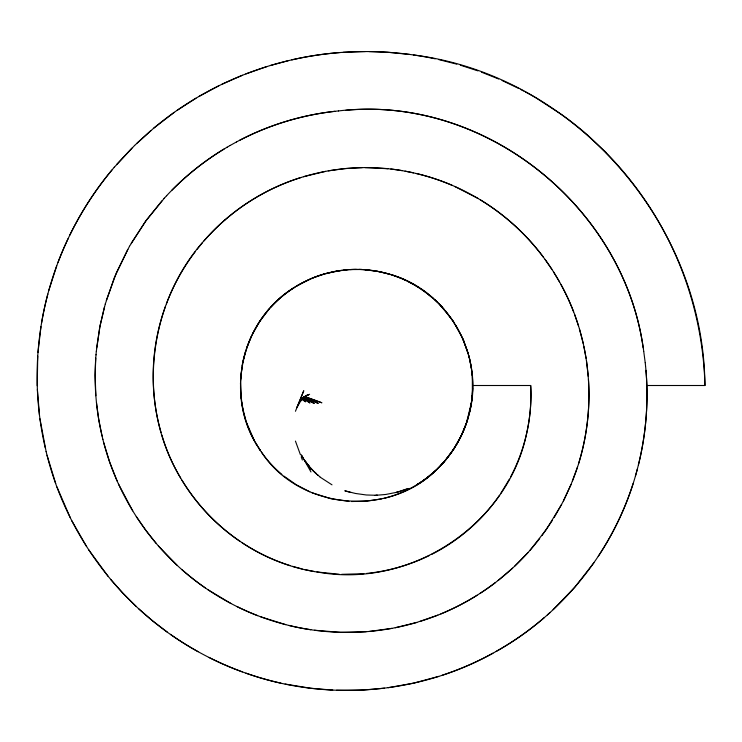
<?xml version="1.0" encoding="UTF-8"?>
<svg xmlns="http://www.w3.org/2000/svg" width="742" height="742" viewBox="0 0 742 742"><rect width="100%" height="100%" fill="white"/><g stroke="black" fill="none" stroke-linecap="round" stroke-linejoin="round"><path stroke-width="1.11" d="M242.244 365.064L240.575 379.904L240.742 393.844M240.464 382.974L241.122 398.148M469.204 357.375L468.712 355.446C472.283 368.783 473.452 382.751 472.144 396.488M472.635 388.02C472.311 403.221 468.963 418.358 462.832 432.271M240.547 380.442L241.79 367.846M37.74 356.095L37.239 385.71M472.357 393.937L472.348 377.019M95.755 358.098L95.134 375.239L95.857 395.755M96.024 354.676C93.668 383.048 95.978 411.801 102.897 439.422M37.99 352.404L40.968 326.666M472.274 394.93C470.437 418.117 461.385 440.665 446.693 458.686M96.006 354.871L96.33 351.189M472.227 395.597L471.671 400.643M96.33 351.254L100.068 325.608L105.318 303.877M96.673 347.831L99.725 327.398L104.381 307.207M471.365 402.85L466.505 422.838M41.561 323.011C46.486 293.813 55.474 265.321 68.153 238.562M242.198 365.342C245.843 344.548 255.313 324.81 269.253 308.95M469.964 410.391L470.382 408.443M242.81 362.133L245.815 350.558M638.389 464.993C646.05 434.135 648.638 402.025 645.957 370.341M468.898 414.852C485.426 357.217 449.049 291.439 391.47 274.763M47.831 294.064C34.494 344.167 33.548 397.517 45.281 448.029M637.35 469.046C617.511 545.602 565.2 612.781 496.25 651.374M635.393 476.114C645.698 440.683 649.213 403.286 645.614 366.567M48.796 290.493L56.726 265.822M105.262 304.062L114.342 277.666L127.763 249.395M578.574 463.62C586.95 436.472 590.344 407.785 588.462 379.431M468.109 417.737C460.699 443.623 443.939 466.672 421.595 481.697M106.301 300.519L116.392 272.75L129.498 246.27M633.158 483.459C624.94 509.197 613.152 533.786 598.256 556.333M577.489 467.015L571.071 484.424L563.289 501.286M246.594 348.183L251.315 336.432M165.466 306.353C150.793 346.533 149.114 391.349 161.079 432.438M466.393 423.153L460.661 436.936L453.028 450.125M166.403 303.812C173.48 285.095 183.283 267.408 195.396 251.473M58.024 262.353C70.713 228.879 89.021 197.558 111.921 170.039M572.453 481.011C597.774 418.117 593.823 344.121 561.035 284.668M295.446 411.272L303.766 390.737L296.893 407.581L300.315 401.626L303.942 397.545L301.298 399.79M571.071 484.424L563.345 501.175L554.172 517.554M294.166 287.581C241.883 319.162 224.242 394.262 257.279 445.747M461.821 434.506L456.228 445.07M69.785 235.177C81.703 210.774 96.71 187.893 114.305 167.21M252.41 334.141L259.709 321.434L268.539 309.766A125.055 124.053 41.7 0 1 276.877 301.029A103.834 102.999 47.3 0 1 283.342 295.362L284.399 294.528A132.892 131.826 52.5 0 1 292.858 288.434A110.679 109.788 57.1 0 1 301.873 283.082L312.697 277.99L323.966 274.058M510.496 477.097C525.299 449.123 532.441 417.125 530.725 385.506L472.663 385.506M561.648 504.449L546.26 529.612L530.094 550.193M509.392 479.165L500.859 493.263M129.46 246.344L145.469 221.413L164.297 198.225M131.195 243.32L146.536 219.947L161.951 200.841M552.521 520.198L541.92 535.613M454.41 448.01L445.757 459.845L438.327 467.942M499.533 495.22C482.356 520.198 458.769 540.686 431.723 554.348M593.897 562.742L574.781 587.237L553.133 609.674M451.665 452.11L443.855 462.071M539.712 538.525C523.156 559.978 502.918 578.574 480.176 593.303M197.066 249.293L202.269 242.894M446.072 459.465L440.433 465.8M114.222 167.312L134.627 145.432M116.717 164.399L131.872 148.15M204.069 240.807C229.64 211.294 263.577 189.201 300.825 177.542M207.324 237.143C147.677 300.593 135.378 403.231 180.677 478.043M443.855 462.071C428.282 479.879 407.135 492.707 384.152 498.299M528.007 552.54L514.855 566.016M164.075 198.466L166.681 195.638M271.062 306.928C284.538 292.246 301.855 281.135 320.832 275.022M166.579 195.749C184.294 176.754 204.773 160.355 227.154 147.194M171.55 190.555C187.253 174.593 204.959 160.615 224.103 149.012M438.661 467.618C391.034 518.241 299.518 510.542 261.434 452.11M134.506 145.543L153.724 128.162L174.259 112.348M137.168 142.974L150.895 130.555M435.842 470.345L426.696 478.043M512.555 568.168L498.17 580.429M547.373 614.914L550.128 612.447M544.415 617.502C514.586 643.24 479.61 662.968 442.186 675.266M301.252 399.882L305.648 396.163L302.022 398.779M153.696 128.19C205.775 84.523 271.693 57.83 339.428 52.589M495.359 582.618C478.646 595.362 460.263 605.917 440.822 613.94M425.899 478.636L422.662 480.955M301.595 399.196L307.244 395.171L304.303 396.961M177.301 110.224L195.981 98.213M419.351 483.172L421.846 481.53M420.76 482.244L416.559 484.916M416.818 484.758L418.507 483.701M477.162 595.223C459.446 606.325 440.284 615.127 420.324 621.342M301.911 398.565L308.542 394.577L303.599 397.091M296.41 286.18L309.664 279.28M226.904 147.343L230.233 145.413M199.171 96.33L218.751 85.822M230.103 145.488L236.568 141.907M492.957 653.21C418.377 694.595 326.174 701.746 245.899 673.161M236.448 141.972C268.001 125.036 302.922 114.454 338.556 110.929M239.601 140.312C269.253 124.897 301.762 115.038 334.976 111.309M302.662 397.731L309.618 394.28M429.553 555.433C409.797 565.116 388.298 571.229 366.4 573.455M222.071 84.198L242.421 75.257M312.113 278.231C326.118 272.435 341.255 269.411 356.41 269.392M437.863 615.137L416.791 622.417L395.291 627.713M245.862 73.903L266.842 66.585M376.129 495.285L385.794 494.469L397.545 492.141L396.219 492.558L407.822 488.579M396.219 492.558L409.334 488.412M321.778 274.726L335.301 271.349L347.154 269.773M438.661 676.407L413.656 683.132L388.168 687.704M270.385 65.5L288.267 60.686M303.524 176.717L325.506 171.365M416.726 622.436C375.359 634.67 330.784 635.644 288.888 625.432M326.499 273.353L341.394 270.385M291.782 59.87C338.76 49.13 388.066 48.814 435.202 58.822M381.685 498.874L366.669 501.184L351.485 501.518M391.767 628.381L369.442 631.433M328.289 170.855L345.178 168.573L362.254 167.627M384.495 688.177L362.374 690.079L336.478 690.264M343.908 270.079C364.897 267.76 386.499 271.331 405.624 280.272M338.473 110.938C483.886 93.52 625.256 207.064 643.75 351.513M363.942 573.687L341.691 574.336M366.223 631.702L340.374 632.332L314.497 630.236M345.735 110.308C486.993 97.054 623.586 207.908 643.156 347.775M343.129 52.32L365.324 51.55M350.131 269.569L361.614 269.504L374.218 270.747M374.858 495.433L377.511 495.322L366.298 494.979L355.362 493.449L344.807 490.777L350.576 492.447M646.838 385.506L704.9 385.506C703.926 223.945 574.197 75.025 413.35 54.945M365.11 167.599L387.983 168.731M369.034 51.56L387.537 52.255L409.649 54.435M359.091 269.42L362.077 269.522M339.205 574.252L316.917 571.971M332.778 690.106L310.657 688.242L285.104 684.05M348.953 501.379L331.424 498.874L312.113 492.79M365.064 269.708L379.858 271.757M390.839 169.037C411.884 171.467 432.567 176.976 452.054 185.287M310.842 629.726C285.28 625.914 260.321 618.086 237.152 606.65M402.173 170.651C354.964 162.563 305.138 170.623 263.048 193.541A225.206 222.897 58.2 0 0 248.83 201.982A197.947 195.907 54.1 0 0 238.191 209.318A232.172 229.76 50.5 0 0 225.141 219.771M314.45 571.553L304.647 569.559M376.713 271.155L389.04 274.03M405.058 171.152L413.526 172.877M380.832 271.971L391.424 274.753M438.819 59.61L456.775 64.146M280.958 683.159C255.999 677.613 231.745 668.941 208.919 657.412M416.336 173.517C466.755 185.342 512.444 215.616 543.357 257.122M302.207 568.975L292.515 566.341M285.716 624.643L260.739 616.825M460.328 65.175L477.95 70.88M290.113 565.599C273.204 560.266 257.047 552.586 242.235 542.856M392.37 275.059L402.618 278.927L413.331 284.223M304.248 396.413L321.907 402.795L304.721 396.571M242.411 671.909C216.914 662.625 192.642 649.946 170.437 634.345M481.428 72.141L498.643 78.995M257.669 615.665C229.946 604.953 204.161 589.25 181.873 569.578M502.037 80.479L518.779 88.474M454.716 186.446L478.024 198.448M309.785 491.788L296.318 484.776L283.871 476.067M303.515 396.71L318.262 403.407L303.552 396.673M407.905 281.366L418.942 287.581M520.439 89.328L523.713 91.043M525.308 91.897L529.946 94.419A260.257 259.181 -61.2 0 1 536.41 98.139L561.74 114.639A331.414 330.06 -51.9 0 1 587.887 135.332L605.945 152.379M230.762 603.385L208.103 589.825M303.172 397.36L314.256 403.481L303.524 397.462M198.17 651.717C122.43 610.109 66.112 535.492 46.106 451.498M414.194 284.724L425.862 292.348L437.251 302.013M331.999 484.832L319.997 477.06M480.528 199.96C522.795 225.605 555.953 265.682 573.594 311.835M302.328 397.925L309.98 402.971L302.486 397.925M421.066 288.963L433.115 298.21M240.111 541.447C216.608 525.596 196.667 504.532 182.013 480.278M205.349 587.952C154.549 553.05 117.524 498.995 102.832 439.181M423.2 290.419L424.814 291.587M167.414 632.193L152.731 620.933L138.735 608.82M301.892 399.029L305.491 401.821L301.929 398.983M316.352 473.86L319.867 476.763M281.914 474.463C263.225 458.825 249.683 437.159 243.868 413.498M317.159 474.472L318.049 475.242M312.874 470.604L316.277 473.684L314.645 472.162M315.452 472.923L316.277 473.684M434.998 299.898L443.855 308.95M176.939 565.116L158.398 545.964M136.027 606.297L122.94 593.229L110.641 579.391M313.838 471.383L315.517 472.979M313.105 470.632L313.922 471.448M312.336 469.844L312.957 470.474M311.955 469.445L312.772 470.28M439.366 304.118L452.611 320.275L461.793 336.432M312.122 469.621L311.334 468.758L311.696 469.157M441.23 306.056L442.575 307.531M311.037 468.434L310.323 467.636M309.627 466.829L308.941 466.013L311.974 469.649M156.219 543.432L145.822 530.335L136.287 516.553M445.506 310.87L454.484 323.122M108.276 576.543L88.604 549.674M307.615 464.381L309.247 466.495L306.344 462.711M305.12 461.032L307.958 464.891M545.12 259.514L551.872 269.309M303.951 459.335L306.724 463.268M305.537 461.617L310.954 469.621M260.405 450.607L255.665 443.002M258.624 447.899L260.006 450.023M86.601 546.566L71.881 520.875M553.476 271.813L559.589 282.053M132.716 510.858L118.534 484.099M455.848 325.311L462.748 338.547L468.443 354.49M303.33 458.287L301.335 454.892L310.981 471.977M254.218 440.386L246.594 422.829M70.212 517.573L56.976 487.002M117.143 481.02L109.695 462.155L103.741 442.714M463.017 339.187L463.806 341.023M462.832 338.742L468.026 353.016M295.437 441.091L300.445 454.772M301.215 456.877L302.374 460.031M574.66 314.645L578.537 326.026M55.706 483.524L47.034 455.226M161.83 434.96C182.486 505.534 245.537 561.87 318.68 572.24C409.686 588.443 506.851 525.902 526.319 434.84A180.686 178.006 10.3 0 0 530.632 385.515M245.806 420.426L242.671 408.165L240.807 394.837M579.409 328.91L583.231 343.5M46.134 451.628L39.947 418.785M102.09 436.12L98.723 419.453L96.451 402.554M469.445 358.34L471.495 369.099M243.626 412.533L241.586 401.765M583.88 346.449L586.097 358.34M643.768 351.662L645.206 362.662M586.551 361.335L588.239 376.407M471.754 371.074L472.283 376.027M39.484 415.232L37.369 389.411M645.225 362.792L645.596 366.344M605.843 152.481A347.219 345.865 -4.8 0 1 704.946 385.506M207.324 237.152A210.524 208.326 46.5 0 1 225.123 219.762"/></g></svg>
